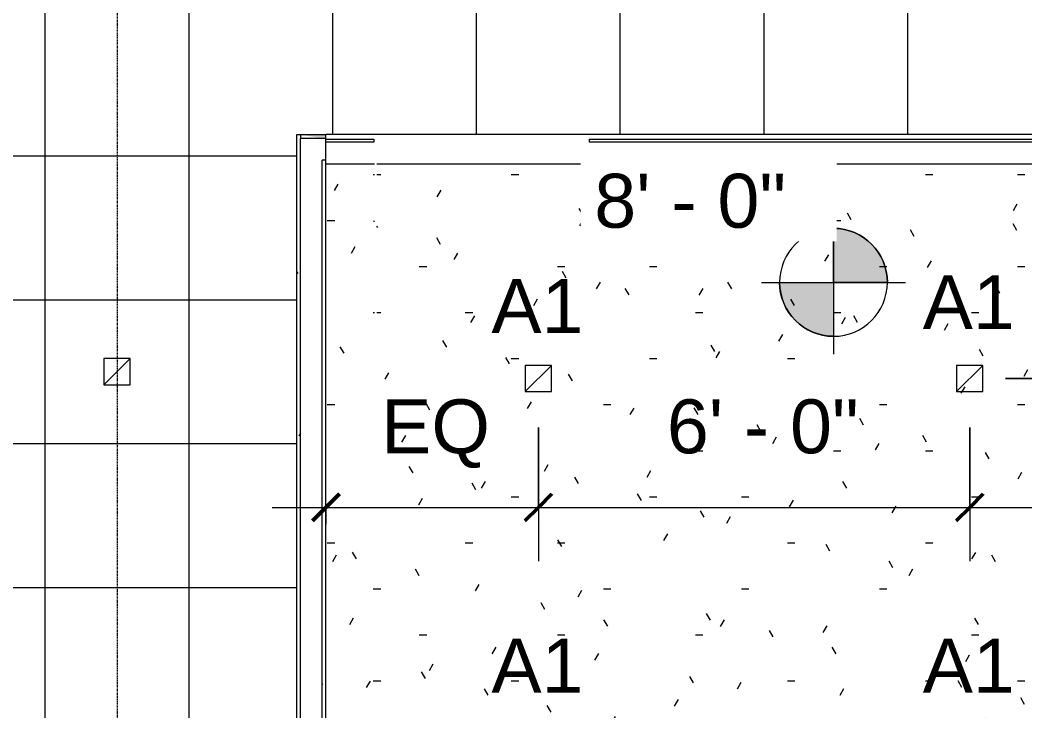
# Model space of a CAD drawing. Header units: inches. Extents: x 0 to 2454, y -180 to 1354.
# Drawn here: x 225.2 to 393, y 356 to 471.2 of the extents above; entities that cross this region are included whole.
import ezdxf

# ---------------------------------------------------------------- set-up
doc = ezdxf.new("R2010")
doc.units = ezdxf.units.IN
doc.header["$MEASUREMENT"] = 0
doc.linetypes.add('Center 1_4_', pattern=[0.5312499999999999, 0.2499999999999999, -0.09374999999999997, 0.09374999999999997, -0.09374999999999997])
for name, color, linetype, lineweight in [('A-ANNO-DIMS', 211, 'Continuous', 9), ('A-ANNO-DIMS-96', 211, 'Continuous', 9), ('A-CLNG', 13, 'Continuous', 13), ('A-CLNG-PATT', 13, 'Continuous', 13), ('A-DETL-CNTR', 5, 'Center 1_4_', 9), ('A-GLAZ-CURT', 52, 'Continuous', 9), ('A-WALL', 113, 'Continuous', 13), ('A-WALL-PATT', 111, 'Continuous', 13), ('E-LITE-EQPM', 33, 'Continuous', 9), ('E-LITE-EQPM-IDEN', 33, 'Continuous', 9), ('G-ANNO-DIMS', 111, 'Continuous', 9), ('I-WALL', 2, 'Continuous', 13)]:
    doc.layers.add(name, color=color, linetype=linetype, lineweight=lineweight)
doc.styles.add('Arial', font='arial.ttf', dxfattribs={"height": 9})
doc.styles.add('Swis721 Lt BT', font='swissl.ttf', dxfattribs={"height": 8.999999999999998})
doc.dimstyles.new('OTJ_-_3_32__Linear__1_2__Tolerance', dxfattribs={"dimscale": 12, "dimtxt": 9.49783549252963, "dimasz": 0.375, "dimexe": 0.75, "dimexo": 0.5000000000000001, "dimgap": 0.5, "dimtad": 1, "dimdec": 1, "dimrnd": 0.5, "dimzin": 3, "dimdsep": 46, "dimlunit": 4, "dimtxsty": 'Swis721 Lt BT', "dimblk1": 'OBLIQUE', "dimblk2": 'OBLIQUE', "dimsah": 1, "dimcen": 0.09, "dimdle": 0.75, "dimazin": 0, "dimtfac": 1, "dimtdec": 4, "dimtix": 1, "dimtmove": 0, "dimatfit": 3, "dimfxl": 1, "dimtvp": 1, "dimfrac": 2, "dimtolj": 1, "dimtzin": 0, "dimarcsym": 2})
pattern_1 = [(0, (0, 0), (30.72, 7.68), [1.267, -21.773, 1.267, -21.773, -122.88]), (0, (0, 0), (30.72, 7.68), [-46.08, 1.267, -44.813, 1.267, -21.773, -53.76]), (0, (0, 0), (30.72, 7.68), [-115.2, 1.267, -14.093, 1.267, -37.133]), (120, (11.52, 3.84), (-22.01107510106448, 22.76430040425796), [1.267, -21.773, 1.267, -21.773, -122.88]), (120, (11.52, 3.84), (-22.01107510106448, 22.76430040425796), [-46.07999999999999, 1.267, -44.813, 1.267, -21.773, -53.75999999999999]), (120, (11.52, 3.84), (-22.01107510106448, 22.76430040425796), [-115.2, 1.267, -14.093, 1.267, -37.133]), (240, (15.36, 19.2), (-8.708924898935503, -30.44430040425795), [1.267, -21.773, 1.267, -21.773, -122.88]), (240, (15.36, 19.2), (-8.708924898935503, -30.44430040425795), [-46.08, 1.267, -44.813, 1.267, -21.773, -53.76]), (240, (15.36, 19.2), (-8.708924898935503, -30.44430040425795), [-115.2, 1.267, -14.093, 1.267, -37.133])]

# ---------------------------------------------------------------- blocks, each defined once
blk = doc.blocks.new('System Panel - Glazed-7669273-Level XX  RCP')
at = {"layer": 'A-GLAZ-CURT', "lineweight": 13}
for p, q in [((-3.999999999999985, -0.1249999999999716), (-3.999999999999985, 0.3749999999999999)), ((-3.999999999999985, 0.3749999999999999), (3.999999999999985, 0.3749999999999999)), ((3.999999999999985, 0.3749999999999999), (3.999999999999985, -0.1249999999999716)), ((3.999999999999985, -0.1249999999999716), (-3.999999999999985, -0.1249999999999716))]:
    blk.add_line(p, q, dxfattribs=at)
blk = doc.blocks.new('System Panel - Glazed-7669277-Level XX  RCP')
at = {"layer": 'A-GLAZ-CURT', "lineweight": 13}
for p, q in [((-50.05972200781235, -0.1250000000000568), (-50.05972200781235, 0.3749999999999147)), ((-50.05972200781235, 0.3749999999999147), (50.05972200781235, 0.3749999999999147)), ((50.05972200781235, 0.3749999999999147), (50.05972200781235, -0.1250000000000568)), ((50.05972200781235, -0.1250000000000568), (-50.05972200781235, -0.1250000000000568))]:
    blk.add_line(p, q, dxfattribs=at)
blk = doc.blocks.new('L-Recessed Square Downlight1 - 4_ - FOR ACT F3-7282120-Level XX  RCP')
at = {"layer": 'E-LITE-EQPM'}
for p, q in [((-2.187499999999749, -2.18750000000022), (-2.187499999999749, 2.187499999999678)), ((-2.187499999999749, 2.187499999999678), (2.187500000000309, 2.187499999999678)), ((-2.187499999999749, 2.187499999999678), (2.187500000000309, -2.18750000000022)), ((2.187500000000309, 2.187499999999678), (2.187500000000309, -2.18750000000022)), ((2.187500000000309, -2.18750000000022), (-2.187499999999748, -2.18750000000022))]:
    blk.add_line(p, q, dxfattribs=at)
blk = doc.blocks.new('L-Recessed Square Downlight - 4_ A2-7345227-Level XX  RCP')
at = {"layer": 'E-LITE-EQPM'}
for p, q in [((-2.187499999999749, -2.18750000000022), (-2.187499999999749, 2.187499999999678)), ((-2.187499999999749, 2.187499999999678), (2.187500000000309, 2.187499999999678)), ((-2.187499999999749, 2.187499999999678), (2.187500000000309, -2.18750000000022)), ((2.187500000000309, 2.187499999999678), (2.187500000000309, -2.18750000000022)), ((2.187500000000309, -2.18750000000022), (-2.187499999999748, -2.18750000000022))]:
    blk.add_line(p, q, dxfattribs=at)
blk = doc.blocks.new('Spot Elevations - Spot Elevation - Target Filled-49714-Level XX  RCP')
at = {"layer": 'G-ANNO-DIMS'}
h = blk.add_hatch(color=256, dxfattribs=at)
edge = h.paths.add_edge_path(flags=0)
edge.add_line((1.249000902703301e-16, 0), (-0.09374999999999985, 0))
edge.add_arc((4.891920202254595e-16, -2.60208521396521e-16), 0.09375000000000024, 90.00000000000063, 180.0000000000003, ccw=False)
edge.add_line((1.249000902703301e-16, 0.09375000000000007), (1.249000902703301e-16, 0))
h = blk.add_hatch(color=256, dxfattribs=at)
edge = h.paths.add_edge_path(flags=0)
edge.add_line((1.249000902703301e-16, 0), (0.09375000000000029, 0))
edge.add_arc((2.289834988289385e-16, 6.245004513516504e-17), 0.09374999999999996, 269.99999999999955, 359.99999999999966, ccw=False)
edge.add_line((1.249000902703301e-16, -0.09375), (1.249000902703301e-16, 0))
for p, q in [((-2.706168622523819e-16, 0.1243846875261664), (-2.706168622523819e-16, -0.125)), ((1.249000902703301e-16, 0), (1.249000902703301e-16, 0.09375000000000007)), ((0.1250000000000001, 7.067913962433002e-16), (-0.1249999999999998, 7.067913962433002e-16)), ((-0.09374999999999985, 0), (1.249000902703301e-16, 0)), ((1.249000902703301e-16, 0), (1.249000902703301e-16, -0.09375)), ((0.09375000000000029, 0), (1.249000902703301e-16, 0))]:
    blk.add_line(p, q, dxfattribs=at)
blk.add_circle((1.249000902703301e-16, 0), 0.09375000000000007, dxfattribs=at)
for centre, radius, start, end in [((4.891920202254595e-16, -2.60208521396521e-16), 0.09375000000000024, 90.0000000000002, 179.9999999999999), ((2.289834988289385e-16, 6.245004513516504e-17), 0.09374999999999996, 269.9999999999992, 359.9999999999993)]:
    blk.add_arc(centre, radius, start, end, dxfattribs=at)
blk = doc.blocks.new('DIMBLOCK34-Level XX  RCP')
at = {"layer": 'A-ANNO-DIMS-96'}
for p, q in [((311.7409596180713, 403.2249989020219), (311.7409596180713, 380.9233164335297)), ((311.7409596180713, 389.9233164335297), (311.7409596180713, 403.2249989020219)), ((276.2749979524364, 387.1052969488695), (276.2749979524364, 398.9233164335297)), ((267.2749979524364, 389.9233164335297), (311.7409596180713, 389.9233164335297)), ((276.2749979524364, 389.9233164335297), (276.2749979524364, 387.1052969488695))]:
    blk.add_line(p, q, dxfattribs=at)
at = {"layer": 'A-ANNO-DIMS-96', "lineweight": 50}
for p, q in [((276.2749979524364, 389.9233164335297), (278.5249979524364, 392.1733164335297)), ((311.7409596180713, 389.9233164335297), (313.9909596180713, 392.1733164335297)), ((276.2749979524364, 389.9233164335297), (274.0249979524364, 387.6733164335297)), ((311.7409596180713, 389.9233164335297), (309.4909596180713, 387.6733164335297))]:
    blk.add_line(p, q, dxfattribs=at)
at = {"layer": 'A-ANNO-DIMS-96', "color": 0, "insert": (285.4900787006836, 407.9385023041741), "char_height": 8.999999999999998, "width": 20.44296020296854, "attachment_point": 1, "line_spacing_factor": 1.005061956881442, "style": 'Swis721 Lt BT'}
blk.add_mtext('EQ', dxfattribs=at)
blk = doc.blocks.new('_Oblique')
at = {"color": 0, "linetype": 'ByBlock', "lineweight": -2}
blk.add_line((-0.5, -0.5), (0.5, 0.5), dxfattribs=at)
blk = doc.blocks.new('DIMBLOCK35-Level XX  RCP')
at = {"layer": 'A-ANNO-DIMS-96'}
for p, q in [((311.7409596180713, 403.2249989020219), (311.7409596180713, 380.9233164335297)), ((311.7409596180713, 389.9233164335297), (311.7409596180713, 403.2249989020219)), ((383.7409596180704, 403.2249989020223), (383.7409596180704, 380.9233164335297)), ((383.7409596180705, 389.9233164335297), (383.7409596180705, 403.2249989020223)), ((311.7409596180713, 389.9233164335297), (383.7409596180704, 389.9233164335297))]:
    blk.add_line(p, q, dxfattribs=at)
at = {"layer": 'A-ANNO-DIMS-96', "lineweight": 50}
for p, q in [((311.7409596180713, 389.9233164335297), (313.9909596180713, 392.1733164335297)), ((383.7409596180704, 389.9233164335297), (385.9909596180704, 392.1733164335297)), ((311.7409596180713, 389.9233164335297), (309.4909596180713, 387.6733164335297)), ((383.7409596180704, 389.9233164335297), (381.4909596180704, 387.6733164335297))]:
    blk.add_line(p, q, dxfattribs=at)
at = {"layer": 'A-ANNO-DIMS-96', "color": 0, "insert": (333.192687792212, 407.9385023041741), "char_height": 8.999999999999998, "width": 34.9158523820613, "attachment_point": 1, "line_spacing_factor": 1.005061956881442, "style": 'Swis721 Lt BT'}
blk.add_mtext('6\' - 0"', dxfattribs=at)
blk = doc.blocks.new('DIMBLOCK36-Level XX  RCP')
at = {"layer": 'A-ANNO-DIMS-96'}
for p, q in [((383.7409596180704, 403.2249989020223), (383.7409596180704, 380.9233164335297)), ((383.7409596180705, 389.9233164335297), (383.7409596180705, 403.2249989020223)), ((420.3944419680612, 387.1052969488692), (420.3944419680612, 398.9233164335297)), ((383.7409596180704, 389.9233164335297), (429.3944419680612, 389.9233164335297)), ((420.3944419680612, 389.9233164335297), (420.3944419680612, 387.1052969488692))]:
    blk.add_line(p, q, dxfattribs=at)
at = {"layer": 'A-ANNO-DIMS-96', "lineweight": 50}
for p, q in [((383.7409596180704, 389.9233164335297), (385.9909596180704, 392.1733164335297)), ((420.3944419680612, 389.9233164335297), (422.6444419680612, 392.1733164335297)), ((383.7409596180704, 389.9233164335297), (381.4909596180704, 387.6733164335297)), ((420.3944419680612, 389.9233164335297), (418.1444419680612, 387.6733164335297))]:
    blk.add_line(p, q, dxfattribs=at)
at = {"layer": 'A-ANNO-DIMS-96', "color": 0, "insert": (393.5498007084956, 407.9385023041741), "char_height": 8.999999999999998, "width": 20.44296020296854, "attachment_point": 1, "line_spacing_factor": 1.005061956881442, "style": 'Swis721 Lt BT'}
blk.add_mtext('EQ', dxfattribs=at)
blk = doc.blocks.new('DIMBLOCK38-Level XX  RCP')
at = {"layer": 'A-ANNO-DIMS-96', "lineweight": 50}
for p, q in [((413.4017382821874, 411.4124989020223), (411.1517382821874, 413.6624989020223)), ((413.4017382821874, 411.4124989020223), (415.6517382821874, 409.1624989020223)), ((413.4017382821872, 351.4124989020233), (411.1517382821872, 353.6624989020233)), ((413.4017382821872, 351.4124989020233), (415.6517382821872, 349.1624989020233))]:
    blk.add_line(p, q, dxfattribs=at)
at = {"layer": 'A-ANNO-DIMS-96'}
for p, q in [((389.7409596180694, 411.4124989020224), (422.4017382821874, 411.4124989020223)), ((413.4017382821874, 411.4124989020223), (389.7409596180695, 411.4124989020224)), ((413.4017382821872, 351.4124989020233), (413.4017382821874, 411.4124989020223)), ((391.9284596180694, 351.4124989020234), (422.4017382821872, 351.4124989020233)), ((413.4017382821872, 351.4124989020233), (391.9284596180696, 351.4124989020234))]:
    blk.add_line(p, q, dxfattribs=at)
at = {"layer": 'A-ANNO-DIMS-96', "color": 0, "insert": (395.3865524115429, 366.864227076164), "char_height": 8.999999999999998, "width": 34.9158523820613, "attachment_point": 1, "rotation": 90, "line_spacing_factor": 1.005061956881442, "style": 'Swis721 Lt BT'}
blk.add_mtext('5\' - 0"', dxfattribs=at)
blk = doc.blocks.new('DIMBLOCK39-Level XX  RCP')
at = {"layer": 'A-ANNO-DIMS-96'}
for p, q in [((413.4017382821874, 411.4124989020223), (413.4017382821874, 456.2249989020226)), ((416.2197577668479, 447.2249989020226), (404.4017382821874, 447.2249989020226)), ((413.4017382821874, 447.2249989020227), (416.2197577668479, 447.2249989020227)), ((389.7409596180694, 411.4124989020224), (422.4017382821874, 411.4124989020223)), ((413.4017382821874, 411.4124989020223), (389.7409596180695, 411.4124989020224))]:
    blk.add_line(p, q, dxfattribs=at)
at = {"layer": 'A-ANNO-DIMS-96', "lineweight": 50}
for p, q in [((413.4017382821874, 447.2249989020226), (411.1517382821874, 449.4749989020226)), ((413.4017382821874, 447.2249989020226), (415.6517382821874, 444.9749989020226)), ((413.4017382821874, 411.4124989020223), (411.1517382821874, 413.6624989020223)), ((413.4017382821874, 411.4124989020223), (415.6517382821874, 409.1624989020223))]:
    blk.add_line(p, q, dxfattribs=at)
at = {"layer": 'A-ANNO-DIMS-96', "color": 0, "insert": (395.3865524115431, 414.7704770761637), "char_height": 8.999999999999998, "width": 34.9158523820613, "attachment_point": 1, "rotation": 90, "line_spacing_factor": 1.005061956881442, "style": 'Swis721 Lt BT'}
blk.add_mtext('3\' - 0"', dxfattribs=at)

msp = doc.modelspace()

# ---------------------------------------------------------------- hatches: boundary and pattern name
at = {"layer": 'A-CLNG-PATT'}
h = msp.add_hatch(dxfattribs=at)
h.set_pattern_fill('FP_9', color=256, style=0, pattern_type=2)
h.set_pattern_definition([(0, (253.4, 424.55), (0, -24), []), (270, (253.4, 424.55), (-24, -1.469576158976824e-15), [])])
h.paths.add_polyline_path([(270.2425167771494, 281.9999989020232), (271.3999979524363, 281.9999989020232), (271.3999979524385, 452.0999989020236), (610.1249979524358, 452.0999989020233), (610.1249979524358, 516.9999989020198), (127.9999979524339, 516.9999989020232), (127.9999979524339, 507.1437489020234), (128.7499979524339, 507.1437489020234), (128.7499979524339, 473.893748902023), (127.9999979524338, 473.893748902023), (127.9999979524338, 472.2999989020227), (211.3999979524363, 472.2999989020227), (211.3999979524363, 369.9249989020233), (212.1499979524365, 369.9249989020233), (212.1499979524365, 330.6749989020229), (211.3999979524363, 330.6749989020229), (211.3999979524363, 281.9999989020232), (255.5999979524353, 281.9999989020232)], flags=0)
h.paths.add_polyline_path([(327.1711315363801, 519.2499989020232), (393.9999979524344, 519.2499989020232), (393.9999979524344, 520.0999989020231), (327.0091153347601, 520.0999989020235)], flags=0)
h = msp.add_hatch(dxfattribs=at)
h.set_pattern_fill('FP_1', color=256, style=0, pattern_type=2)
h.set_pattern_definition(pattern_1)
h.paths.add_polyline_path([(420.3944419680617, 284.8499989020236), (483.6444419680604, 284.8499989020236), (483.6444419680604, 344.8499989020236), (420.3944419680617, 344.8499989020236), (420.3944419680617, 406.1156239020236), (419.6444419680619, 406.1156239020236), (419.6444419680619, 407.6156239020233), (420.3944419680617, 407.6156239020233), (420.3944419680617, 443.8656239020234), (419.6444419680226, 443.8656239020234), (419.6444419680226, 445.3656239020237), (420.3944419680617, 445.3656239020237), (420.3944419680617, 447.2249989020233), (284.7749979524368, 447.2249989020233), (284.7749979524368, 414.4749989020234), (284.3999979524366, 414.4749989020234), (284.3999979524366, 447.2249989020233), (276.2749979524362, 447.2249989020233), (276.2749979524362, 284.8499989020236), (400.0798277425127, 284.8499989020236)], flags=0)
h.paths.add_polyline_path([(345.7249979524374, 307.5299989020231), (282.2749979524364, 307.5299989020231), (282.2749979524364, 309.6532642081458), (282.3999979524363, 310.1699989020231), (378.3749979524356, 310.1699989020231), (378.3749979524356, 307.5299989020231), (359.3749979524357, 307.5299989020231)], flags=0)
h.paths.add_polyline_path([(383.6444419680226, 442.3656239020234), (383.6444419680226, 443.7406239020235), (419.6444419680226, 443.7406239020235), (419.6444419680226, 442.3656239020234), (400.0798277425127, 442.3656239020234)], flags=0)
at = {"layer": 'A-WALL-PATT', "lineweight": 9}
h = msp.add_hatch(dxfattribs=at)
h.set_pattern_fill('FP_1', color=256, style=0, pattern_type=2)
h.set_pattern_definition(pattern_1)
h.paths.add_polyline_path([(271.4333312857706, 281.9999989020228), (272.0249979524364, 281.9999989020228), (272.0249979524364, 451.4749989020235), (275.6499979524366, 451.4749989020235), (272.0236985761395, 452.0999989020236), (271.3999979524385, 452.0999989020236), (271.3999979524385, 281.9999989020228)], flags=0)
h = msp.add_hatch(dxfattribs=at)
h.set_pattern_fill('FP_1', color=256, style=0, pattern_type=2)
h.set_pattern_definition(pattern_1)
h.paths.add_polyline_path([(1085.329514180479, 451.4749989020211), (1085.32741263374, 452.0999989020233), (420.3944419680615, 452.0999989020233), (420.3944419680615, 451.4749989020232), (1082.829514180479, 451.4749989020232)], flags=0)
h.paths.add_polyline_path([(275.6499979524366, 451.4749989020235), (276.2749979524366, 451.4749989020235), (276.2749979524366, 452.099998902024), (272.0273014000462, 452.099601755884), (272.755543791084, 451.9740427229465)], flags=0)
h = msp.add_hatch(dxfattribs=at)
h.set_pattern_fill('FP_1', color=256, style=0, pattern_type=2)
h.set_pattern_definition(pattern_1)
h.paths.add_polyline_path([(275.6499979524366, 281.9999989020228), (276.2749979524362, 281.9999989020228), (276.2470666474856, 447.8499989020237), (275.6499979524366, 447.8499989020237), (275.6499979524366, 282.2663254326381)], flags=0)

# ---------------------------------------------------------------- linework, layer by layer
at = {"layer": 'A-CLNG'}
for p, q in [((276.2749979524359, 447.2249989020227), (284.3999979524364, 447.2249989020227)), ((284.7749979524364, 447.2249989020227), (420.3944419680614, 447.2249989020227))]:
    msp.add_line(p, q, dxfattribs=at)
at = {"layer": 'A-DETL-CNTR'}
msp.add_line((241.3999979524339, 498.7374989020215), (241.3999979524336, 312.7374989020216), dxfattribs=at)
at = {"layer": 'A-WALL'}
for p, q in [((272.0249979524362, 281.9999989020224), (272.0249979524364, 451.474998902023)), ((276.2749979524365, 451.474998902023), (272.0249979524364, 451.474998902023)), ((275.6499979524362, 281.9999989020223), (275.6499979524365, 447.8499989020231)), ((276.2749979524365, 447.8499989020231), (275.6499979524365, 447.8499989020231))]:
    msp.add_line(p, q, dxfattribs=at)
at = {"layer": 'I-WALL'}
for p, q in [((271.3999979524362, 281.9999989020224), (271.3999979524365, 452.099998902023)), ((271.3999979524365, 452.099998902023), (276.2749979524365, 452.099998902023)), ((276.2749979524362, 281.9999989020223), (276.2749979524365, 452.099998902023))]:
    msp.add_line(p, q, dxfattribs=at)
at = {"layer": 'I-WALL', "lineweight": 9}
for p, q in [((272.0249979524364, 452.099998902023), (272.0249979524364, 451.474998902023)), ((420.3944419680612, 452.0999989020226), (276.2749979524365, 452.099998902023))]:
    msp.add_line(p, q, dxfattribs=at)

# ---------------------------------------------------------------- block references
at = {"layer": 'A-GLAZ-CURT'}
for name, p in [('System Panel - Glazed-7669273-Level XX  RCP', (280.2749979524365, 450.9749989020231)), ('System Panel - Glazed-7669277-Level XX  RCP', (370.3347199602488, 450.9749989020228))]:
    msp.add_blockref(name, p, dxfattribs=at)
at = {"layer": 'E-LITE-EQPM', "extrusion": (0, 0, -1), "rotation": 180}
for name, p in [('L-Recessed Square Downlight - 4_ A2-7345227-Level XX  RCP', (-241.3999979524328, 412.5499989020212)), ('L-Recessed Square Downlight1 - 4_ - FOR ACT F3-7282120-Level XX  RCP', (-311.7409596180701, 411.4124989020218)), ('L-Recessed Square Downlight1 - 4_ - FOR ACT F3-7282120-Level XX  RCP', (-383.7409596180692, 411.4124989020221))]:
    msp.add_blockref(name, p, dxfattribs=at)
at = {"layer": 'G-ANNO-DIMS', "extrusion": (0, 0, -1), "xscale": 95.99999999999994, "yscale": 95.99999999999994, "zscale": 95.99999999999994}
msp.add_blockref('Spot Elevations - Spot Elevation - Target Filled-49714-Level XX  RCP', (-361.0029663722644, 427.4608121580645), dxfattribs=at)

# ---------------------------------------------------------------- texts
at = {"layer": 'E-LITE-EQPM-IDEN', "char_height": 8.999999999999991, "width": 18.78599999999998, "attachment_point": 1, "style": 'Arial'}
for insert in [(303.8928343397636, 428.0022611527569), (375.8928343397625, 428.6529141412144), (303.8928343397636, 368.0083154299534), (375.8928343397627, 368.0083154299537)]:
    msp.add_mtext('A1', dxfattribs=dict(at, insert=insert))

# ---------------------------------------------------------------- dimensions: what is measured, and where the dimension line sits
at = {"layer": 'A-ANNO-DIMS'}
for base, p1, p2, override, picture, middle in [((413.4017382821876, 447.2249989020229), (383.7409596180694, 411.4124989020224), (410.2197577668479, 447.2249989020227), {"dimpost": '<>', "dimfxl": 44.5383195423196}, 'DIMBLOCK39-Level XX  RCP', (402.7764837042596, 429.3187489020225)), ((413.4017382821876, 411.4124989020227), (385.9284596180696, 351.4124989020234), (383.7409596180694, 411.4124989020224), {"dimpost": '<>', "dimfxl": 60.03986305988617}, 'DIMBLOCK38-Level XX  RCP', (402.7764837042596, 381.4124989020229))]:
    dim = msp.add_linear_dim(base=base, p1=p1, p2=p2, angle=89.99999999999991, dimstyle='OTJ_-_3_32__Linear__1_2__Tolerance', override=override, dxfattribs=at)
    dim.commit()
    dim.dimension.update_dxf_attribs({"geometry": picture, "text_midpoint": middle})
for base, p1, p2, override, picture, middle in [((311.7409596180713, 389.9233164335297), (276.2749979524364, 393.1052969488695), (311.7409596180713, 409.2249989020219), {"dimpost": '<>', "dimfxl": 38.95740273589544}, 'DIMBLOCK34-Level XX  RCP', (294.0079787852538, 400.8723997565381)), ((420.3944419680612, 389.9233164335297), (383.7409596180705, 409.2249989020223), (420.3944419680612, 393.1052969488692), {"dimpost": '<>', "dimfxl": 40.04151045402217}, 'DIMBLOCK36-Level XX  RCP', (402.0677007930658, 400.8723997565381))]:
    dim = msp.add_linear_dim(base=base, p1=p1, p2=p2, text='EQ', dimstyle='OTJ_-_3_32__Linear__1_2__Tolerance', override=override, dxfattribs=at)
    dim.commit()
    dim.dimension.update_dxf_attribs({"geometry": picture, "text_midpoint": middle})
dim = msp.add_linear_dim(base=(383.7409596180705, 389.9233164335297), p1=(311.7409596180713, 409.2249989020219), p2=(383.7409596180705, 409.2249989020223), dimstyle='OTJ_-_3_32__Linear__1_2__Tolerance', override={"dimpost": '<>', "dimfxl": 71.99999999999915}, dxfattribs=at)
dim.commit()
dim.dimension.update_dxf_attribs({"geometry": 'DIMBLOCK35-Level XX  RCP', "text_midpoint": (347.7409596180709, 400.5485710114577)})

# ---------------------------------------------------------------- next in the draw order: texts
at = {"layer": 'G-ANNO-DIMS', "insert": (321.0718329432833, 445.5686792533183), "char_height": 9, "width": 38.23472022955523, "attachment_point": 1, "line_spacing_factor": 0.9417779076525876, "style": 'Arial', "bg_fill": 3, "box_fill_scale": 1.25, "bg_fill_color": 256, "bg_fill_true_color": 13158600, "bg_fill_transparency": 0}
msp.add_mtext('8\' - 0"', dxfattribs=at)

doc.saveas('drawing.dxf')
